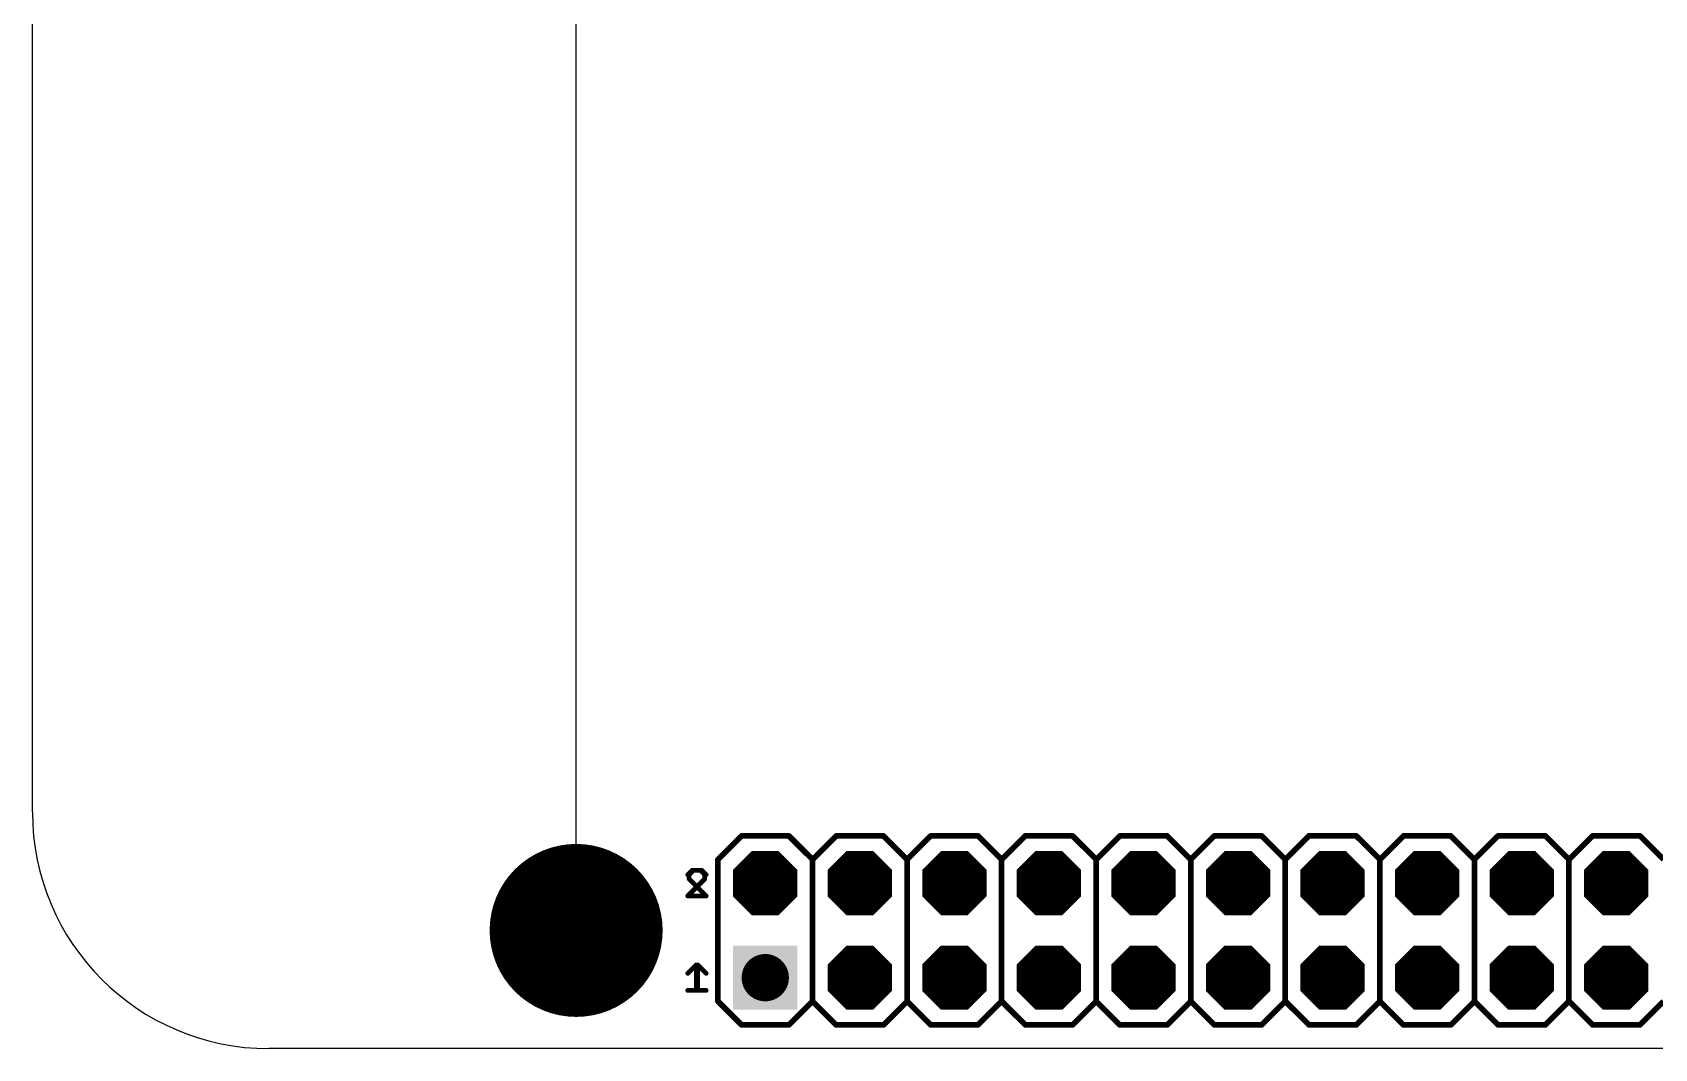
# Model space of a CAD drawing. Extents: x 0 to 86.4, y 0 to 54.6.
# Drawn here: x 0 to 43.57, y 0 to 27.3 of the extents above; entities that cross this region are included whole.
import ezdxf

# ---------------------------------------------------------------- set-up
doc = ezdxf.new("R2010")
doc.units = 0
for name, color, linetype in [('17', 110, 'CONTINUOUS'), ('19', 53, 'CONTINUOUS'), ('20', 31, 'CONTINUOUS'), ('21', 253, 'CONTINUOUS'), ('22', 53, 'CONTINUOUS'), ('23', 53, 'CONTINUOUS'), ('29', 253, 'CONTINUOUS'), ('30', 53, 'CONTINUOUS'), ('44', 253, 'CONTINUOUS'), ('51', 253, 'CONTINUOUS')]:
    doc.layers.add(name, color=color, linetype=linetype)

# ---------------------------------------------------------------- blocks, each defined once
blk = doc.blocks.new('ROUNDP')
at = {"const_width": 0.5}
blk.add_lwpolyline([(0, -0.25, 1), (0, 0.25, 1), (0, -0.25)], format="xyb", dxfattribs=at)
blk = doc.blocks.new('RECT')
blk.add_solid([(-0.5, -0.5), (0.5, -0.5), (-0.5, 0.5), (0.5, 0.5)])
blk = doc.blocks.new('SQUAREP')
blk.add_solid([(-0.5, -0.5), (0.5, -0.5), (-0.5, 0.5), (0.5, 0.5)])
blk = doc.blocks.new('OCTAGONP')
at = {"const_width": 0.5}
blk.add_lwpolyline([(-0.25, -0.1036), (-0.25, 0.1036), (-0.1036, 0.25), (0.1036, 0.25), (0.25, 0.1036), (0.25, -0.1036), (0.1036, -0.25), (-0.1036, -0.25), (-0.25, -0.1036), (-0.25, 0.1036)], dxfattribs=at)

msp = doc.modelspace()

# ---------------------------------------------------------------- linework, layer by layer
at = {"layer": '19'}
msp.add_line((14.605, 3.175), (14.605, 51.435), dxfattribs=at)
at = {"layer": '20'}
for p, q in [((0, 6.35), (0, 48.26)), ((73.66, 0), (6.35, 0))]:
    msp.add_line(p, q, dxfattribs=at)
msp.add_arc((6.35, 6.35), 6.35, 180, 270, dxfattribs=at)
at = {"layer": '21'}
for points, const_width in [([(18.415, 5.08), (19.05, 5.715)], 0.1524), ([(19.05, 5.715), (20.32, 5.715)], 0.1524), ([(20.32, 5.715), (20.955, 5.08)], 0.1524), ([(20.955, 5.08), (21.59, 5.715)], 0.1524), ([(21.59, 5.715), (22.86, 5.715)], 0.1524), ([(22.86, 5.715), (23.495, 5.08)], 0.1524), ([(23.495, 5.08), (24.13, 5.715)], 0.1524), ([(24.13, 5.715), (25.4, 5.715)], 0.1524), ([(25.4, 5.715), (26.035, 5.08)], 0.1524), ([(26.035, 5.08), (26.67, 5.715)], 0.1524), ([(26.67, 5.715), (27.94, 5.715)], 0.1524), ([(27.94, 5.715), (28.575, 5.08)], 0.1524), ([(28.575, 5.08), (29.21, 5.715)], 0.1524), ([(29.21, 5.715), (30.48, 5.715)], 0.1524), ([(30.48, 5.715), (31.115, 5.08)], 0.1524), ([(31.115, 5.08), (31.75, 5.715)], 0.1524), ([(31.75, 5.715), (33.02, 5.715)], 0.1524), ([(33.02, 5.715), (33.655, 5.08)], 0.1524), ([(33.655, 5.08), (34.29, 5.715)], 0.1524), ([(34.29, 5.715), (35.56, 5.715)], 0.1524), ([(35.56, 5.715), (36.195, 5.08)], 0.1524), ([(36.195, 5.08), (36.83, 5.715)], 0.1524), ([(36.83, 5.715), (38.1, 5.715)], 0.1524), ([(38.1, 5.715), (38.735, 5.08)], 0.1524), ([(38.735, 5.08), (39.37, 5.715)], 0.1524), ([(39.37, 5.715), (40.64, 5.715)], 0.1524), ([(40.64, 5.715), (41.275, 5.08)], 0.1524), ([(41.275, 5.08), (41.91, 5.715)], 0.1524), ([(41.91, 5.715), (43.18, 5.715)], 0.1524), ([(43.18, 5.715), (43.815, 5.08)], 0.1524), ([(17.7175, 4.7885), (17.6031, 4.6741)], 0.127), ([(17.9463, 4.7885), (17.7175, 4.7885)], 0.127), ([(18.0607, 4.6741), (17.9463, 4.7885)], 0.127), ([(18.415, 1.27), (18.415, 5.08)], 0.1524), ([(20.955, 5.08), (20.955, 1.27)], 0.1524), ([(23.495, 5.08), (23.495, 1.27)], 0.1524), ([(26.035, 5.08), (26.035, 1.27)], 0.1524), ([(28.575, 5.08), (28.575, 1.27)], 0.1524), ([(31.115, 5.08), (31.115, 1.27)], 0.1524), ([(33.655, 5.08), (33.655, 1.27)], 0.1524), ([(36.195, 5.08), (36.195, 1.27)], 0.1524), ([(38.735, 5.08), (38.735, 1.27)], 0.1524), ([(41.275, 5.08), (41.275, 1.27)], 0.1524), ([(17.6031, 4.1021), (18.0607, 4.5597)], 0.127), ([(18.0607, 4.5597), (18.0607, 4.6741)], 0.127), ([(18.0607, 4.1021), (17.6031, 4.1021)], 0.127), ([(17.6031, 2.0197), (17.8319, 2.2485)], 0.127), ([(17.8319, 2.2485), (17.8319, 1.5621)], 0.127), ([(17.6031, 1.5621), (18.0607, 1.5621)], 0.127), ([(18.415, 1.27), (19.05, 0.635)], 0.1524), ([(20.32, 0.635), (20.955, 1.27)], 0.1524), ([(20.955, 1.27), (21.59, 0.635)], 0.1524), ([(22.86, 0.635), (23.495, 1.27)], 0.1524), ([(23.495, 1.27), (24.13, 0.635)], 0.1524), ([(25.4, 0.635), (26.035, 1.27)], 0.1524), ([(26.035, 1.27), (26.67, 0.635)], 0.1524), ([(27.94, 0.635), (28.575, 1.27)], 0.1524), ([(28.575, 1.27), (29.21, 0.635)], 0.1524), ([(30.48, 0.635), (31.115, 1.27)], 0.1524), ([(31.115, 1.27), (31.75, 0.635)], 0.1524), ([(33.02, 0.635), (33.655, 1.27)], 0.1524), ([(33.655, 1.27), (34.29, 0.635)], 0.1524), ([(36.195, 1.27), (35.56, 0.635)], 0.1524), ([(36.195, 1.27), (36.83, 0.635)], 0.1524), ([(38.735, 1.27), (38.1, 0.635)], 0.1524), ([(38.735, 1.27), (39.37, 0.635)], 0.1524), ([(41.275, 1.27), (40.64, 0.635)], 0.1524), ([(41.275, 1.27), (41.91, 0.635)], 0.1524), ([(43.815, 1.27), (43.18, 0.635)], 0.1524), ([(19.05, 0.635), (20.32, 0.635)], 0.1524), ([(21.59, 0.635), (22.86, 0.635)], 0.1524), ([(24.13, 0.635), (25.4, 0.635)], 0.1524), ([(26.67, 0.635), (27.94, 0.635)], 0.1524), ([(29.21, 0.635), (30.48, 0.635)], 0.1524), ([(31.75, 0.635), (33.02, 0.635)], 0.1524), ([(35.56, 0.635), (34.29, 0.635)], 0.1524), ([(38.1, 0.635), (36.83, 0.635)], 0.1524), ([(40.64, 0.635), (39.37, 0.635)], 0.1524), ([(43.18, 0.635), (41.91, 0.635)], 0.1524)]:
    msp.add_lwpolyline(points, dxfattribs=dict(at, const_width=const_width))
for points, const_width in [([(19.05, 5.7531, 1), (19.05, 5.6769)], 0.0762), ([(19.0769, 5.6881, 1), (19.0231, 5.7419)], 0.0762), ([(20.3469, 5.7419, 1), (20.2931, 5.6881)], 0.0762), ([(20.32, 5.6769, 1), (20.32, 5.7531)], 0.0762), ([(21.59, 5.7531, 1), (21.59, 5.6769)], 0.0762), ([(21.6169, 5.6881, 1), (21.5631, 5.7419)], 0.0762), ([(22.8869, 5.7419, 1), (22.8331, 5.6881)], 0.0762), ([(22.86, 5.6769, 1), (22.86, 5.7531)], 0.0762), ([(24.13, 5.7531, 1), (24.13, 5.6769)], 0.0762), ([(24.1569, 5.6881, 1), (24.1031, 5.7419)], 0.0762), ([(25.4269, 5.7419, 1), (25.3731, 5.6881)], 0.0762), ([(25.4, 5.6769, 1), (25.4, 5.7531)], 0.0762), ([(26.67, 5.7531, 1), (26.67, 5.6769)], 0.0762), ([(26.6969, 5.6881, 1), (26.6431, 5.7419)], 0.0762), ([(27.9669, 5.7419, 1), (27.9131, 5.6881)], 0.0762), ([(27.94, 5.6769, 1), (27.94, 5.7531)], 0.0762), ([(29.21, 5.7531, 1), (29.21, 5.6769)], 0.0762), ([(29.2369, 5.6881, 1), (29.1831, 5.7419)], 0.0762), ([(30.5069, 5.7419, 1), (30.4531, 5.6881)], 0.0762), ([(30.48, 5.6769, 1), (30.48, 5.7531)], 0.0762), ([(31.75, 5.7531, 1), (31.75, 5.6769)], 0.0762), ([(31.7769, 5.6881, 1), (31.7231, 5.7419)], 0.0762), ([(33.0469, 5.7419, 1), (32.9931, 5.6881)], 0.0762), ([(33.02, 5.6769, 1), (33.02, 5.7531)], 0.0762), ([(34.29, 5.7531, 1), (34.29, 5.6769)], 0.0762), ([(34.3169, 5.6881, 1), (34.2631, 5.7419)], 0.0762), ([(35.5869, 5.7419, 1), (35.5331, 5.6881)], 0.0762), ([(35.56, 5.6769, 1), (35.56, 5.7531)], 0.0762), ([(36.83, 5.7531, 1), (36.83, 5.6769)], 0.0762), ([(36.8569, 5.6881, 1), (36.8031, 5.7419)], 0.0762), ([(38.1269, 5.7419, 1), (38.0731, 5.6881)], 0.0762), ([(38.1, 5.6769, 1), (38.1, 5.7531)], 0.0762), ([(39.37, 5.7531, 1), (39.37, 5.6769)], 0.0762), ([(39.3969, 5.6881, 1), (39.3431, 5.7419)], 0.0762), ([(40.6669, 5.7419, 1), (40.6131, 5.6881)], 0.0762), ([(40.64, 5.6769, 1), (40.64, 5.7531)], 0.0762), ([(41.91, 5.7531, 1), (41.91, 5.6769)], 0.0762), ([(41.9369, 5.6881, 1), (41.8831, 5.7419)], 0.0762), ([(43.2069, 5.7419, 1), (43.1531, 5.6881)], 0.0762), ([(43.18, 5.6769, 1), (43.18, 5.7531)], 0.0762), ([(17.7175, 4.8202, 1), (17.7175, 4.7567)], 0.0635), ([(17.7399, 4.766, 1), (17.695, 4.8109)], 0.0635), ([(17.9687, 4.8109, 1), (17.9238, 4.766)], 0.0635), ([(17.9463, 4.7567, 1), (17.9463, 4.8202)], 0.0635), ([(18.4531, 5.08, 1), (18.3769, 5.08)], 0.0762), ([(18.3881, 5.1069, 1), (18.4419, 5.0531)], 0.0762), ([(20.9931, 5.08, 1), (20.9169, 5.08)], 0.0762), ([(20.9281, 5.1069, 1), (20.9819, 5.0531)], 0.0762), ([(20.9281, 5.0531, 1), (20.9819, 5.1069)], 0.0762), ([(23.5331, 5.08, 1), (23.4569, 5.08)], 0.0762), ([(23.4681, 5.1069, 1), (23.5219, 5.0531)], 0.0762), ([(23.4681, 5.0531, 1), (23.5219, 5.1069)], 0.0762), ([(26.0731, 5.08, 1), (25.9969, 5.08)], 0.0762), ([(26.0081, 5.1069, 1), (26.0619, 5.0531)], 0.0762), ([(26.0081, 5.0531, 1), (26.0619, 5.1069)], 0.0762), ([(28.6131, 5.08, 1), (28.5369, 5.08)], 0.0762), ([(28.5481, 5.1069, 1), (28.6019, 5.0531)], 0.0762), ([(28.5481, 5.0531, 1), (28.6019, 5.1069)], 0.0762), ([(31.1531, 5.08, 1), (31.0769, 5.08)], 0.0762), ([(31.0881, 5.1069, 1), (31.1419, 5.0531)], 0.0762), ([(31.0881, 5.0531, 1), (31.1419, 5.1069)], 0.0762), ([(33.6931, 5.08, 1), (33.6169, 5.08)], 0.0762), ([(33.6281, 5.1069, 1), (33.6819, 5.0531)], 0.0762), ([(33.6281, 5.0531, 1), (33.6819, 5.1069)], 0.0762), ([(36.2331, 5.08, 1), (36.1569, 5.08)], 0.0762), ([(36.1681, 5.1069, 1), (36.2219, 5.0531)], 0.0762), ([(36.1681, 5.0531, 1), (36.2219, 5.1069)], 0.0762), ([(38.7731, 5.08, 1), (38.6969, 5.08)], 0.0762), ([(38.7081, 5.1069, 1), (38.7619, 5.0531)], 0.0762), ([(38.7081, 5.0531, 1), (38.7619, 5.1069)], 0.0762), ([(41.3131, 5.08, 1), (41.2369, 5.08)], 0.0762), ([(41.2481, 5.1069, 1), (41.3019, 5.0531)], 0.0762), ([(41.2481, 5.0531, 1), (41.3019, 5.1069)], 0.0762), ([(17.5806, 4.6965, 1), (17.6255, 4.6516)], 0.0635), ([(18.0924, 4.6741, 1), (18.0289, 4.6741)], 0.0635), ([(18.0289, 4.5597, 1), (18.0924, 4.5597)], 0.0635), ([(18.0382, 4.6516, 1), (18.0831, 4.6965)], 0.0635), ([(18.0831, 4.5372, 1), (18.0382, 4.5821)], 0.0635), ([(17.5806, 4.1246, 1), (17.6255, 4.0796)], 0.0635), ([(17.6031, 4.1338, 1), (17.6031, 4.0704)], 0.0635), ([(18.0607, 4.0704, 1), (18.0607, 4.1338)], 0.0635), ([(17.8636, 2.2485, 1), (17.8001, 2.2485)], 0.0635), ([(17.8543, 2.226, 1), (17.8094, 2.2709)], 0.0635), ([(17.5806, 2.0421, 1), (17.6255, 1.9972)], 0.0635), ([(17.6031, 1.5938, 1), (17.6031, 1.5304)], 0.0635), ([(17.8001, 1.5621, 1), (17.8636, 1.5621)], 0.0635), ([(18.0607, 1.5304, 1), (18.0607, 1.5938)], 0.0635), ([(18.3769, 1.27, 1), (18.4531, 1.27)], 0.0762), ([(18.4419, 1.2969, 1), (18.3881, 1.2431)], 0.0762), ([(20.9169, 1.27, 1), (20.9931, 1.27)], 0.0762), ([(20.9819, 1.2969, 1), (20.9281, 1.2431)], 0.0762), ([(20.9819, 1.2431, 1), (20.9281, 1.2969)], 0.0762), ([(23.4569, 1.27, 1), (23.5331, 1.27)], 0.0762), ([(23.5219, 1.2969, 1), (23.4681, 1.2431)], 0.0762), ([(23.5219, 1.2431, 1), (23.4681, 1.2969)], 0.0762), ([(25.9969, 1.27, 1), (26.0731, 1.27)], 0.0762), ([(26.0619, 1.2969, 1), (26.0081, 1.2431)], 0.0762), ([(26.0619, 1.2431, 1), (26.0081, 1.2969)], 0.0762), ([(28.5369, 1.27, 1), (28.6131, 1.27)], 0.0762), ([(28.6019, 1.2969, 1), (28.5481, 1.2431)], 0.0762), ([(28.6019, 1.2431, 1), (28.5481, 1.2969)], 0.0762), ([(31.0769, 1.27, 1), (31.1531, 1.27)], 0.0762), ([(31.1419, 1.2969, 1), (31.0881, 1.2431)], 0.0762), ([(31.1419, 1.2431, 1), (31.0881, 1.2969)], 0.0762), ([(33.6169, 1.27, 1), (33.6931, 1.27)], 0.0762), ([(33.6819, 1.2969, 1), (33.6281, 1.2431)], 0.0762), ([(33.6819, 1.2431, 1), (33.6281, 1.2969)], 0.0762), ([(36.1569, 1.27, 1), (36.2331, 1.27)], 0.0762), ([(36.2219, 1.2969, 1), (36.1681, 1.2431)], 0.0762), ([(36.2219, 1.2431, 1), (36.1681, 1.2969)], 0.0762), ([(38.6969, 1.27, 1), (38.7731, 1.27)], 0.0762), ([(38.7619, 1.2969, 1), (38.7081, 1.2431)], 0.0762), ([(38.7619, 1.2431, 1), (38.7081, 1.2969)], 0.0762), ([(41.2369, 1.27, 1), (41.3131, 1.27)], 0.0762), ([(41.3019, 1.2969, 1), (41.2481, 1.2431)], 0.0762), ([(41.3019, 1.2431, 1), (41.2481, 1.2969)], 0.0762), ([(19.05, 0.6731, 1), (19.05, 0.5969)], 0.0762), ([(19.0231, 0.6081, 1), (19.0769, 0.6619)], 0.0762), ([(20.2931, 0.6619, 1), (20.3469, 0.6081)], 0.0762), ([(20.32, 0.5969, 1), (20.32, 0.6731)], 0.0762), ([(21.59, 0.6731, 1), (21.59, 0.5969)], 0.0762), ([(21.5631, 0.6081, 1), (21.6169, 0.6619)], 0.0762), ([(22.8331, 0.6619, 1), (22.8869, 0.6081)], 0.0762), ([(22.86, 0.5969, 1), (22.86, 0.6731)], 0.0762), ([(24.13, 0.6731, 1), (24.13, 0.5969)], 0.0762), ([(24.1031, 0.6081, 1), (24.1569, 0.6619)], 0.0762), ([(25.3731, 0.6619, 1), (25.4269, 0.6081)], 0.0762), ([(25.4, 0.5969, 1), (25.4, 0.6731)], 0.0762), ([(26.67, 0.6731, 1), (26.67, 0.5969)], 0.0762), ([(26.6431, 0.6081, 1), (26.6969, 0.6619)], 0.0762), ([(27.9131, 0.6619, 1), (27.9669, 0.6081)], 0.0762), ([(27.94, 0.5969, 1), (27.94, 0.6731)], 0.0762), ([(29.21, 0.6731, 1), (29.21, 0.5969)], 0.0762), ([(29.1831, 0.6081, 1), (29.2369, 0.6619)], 0.0762), ([(30.4531, 0.6619, 1), (30.5069, 0.6081)], 0.0762), ([(30.48, 0.5969, 1), (30.48, 0.6731)], 0.0762), ([(31.75, 0.6731, 1), (31.75, 0.5969)], 0.0762), ([(31.7231, 0.6081, 1), (31.7769, 0.6619)], 0.0762), ([(32.9931, 0.6619, 1), (33.0469, 0.6081)], 0.0762), ([(33.02, 0.5969, 1), (33.02, 0.6731)], 0.0762), ([(34.29, 0.6731, 1), (34.29, 0.5969)], 0.0762), ([(34.2631, 0.6081, 1), (34.3169, 0.6619)], 0.0762), ([(35.5331, 0.6619, 1), (35.5869, 0.6081)], 0.0762), ([(35.56, 0.5969, 1), (35.56, 0.6731)], 0.0762), ([(36.83, 0.6731, 1), (36.83, 0.5969)], 0.0762), ([(36.8031, 0.6081, 1), (36.8569, 0.6619)], 0.0762), ([(38.0731, 0.6619, 1), (38.1269, 0.6081)], 0.0762), ([(38.1, 0.5969, 1), (38.1, 0.6731)], 0.0762), ([(39.37, 0.6731, 1), (39.37, 0.5969)], 0.0762), ([(39.3431, 0.6081, 1), (39.3969, 0.6619)], 0.0762), ([(40.6131, 0.6619, 1), (40.6669, 0.6081)], 0.0762), ([(40.64, 0.5969, 1), (40.64, 0.6731)], 0.0762), ([(41.91, 0.6731, 1), (41.91, 0.5969)], 0.0762), ([(41.8831, 0.6081, 1), (41.9369, 0.6619)], 0.0762), ([(43.1531, 0.6619, 1), (43.2069, 0.6081)], 0.0762), ([(43.18, 0.5969, 1), (43.18, 0.6731)], 0.0762)]:
    msp.add_lwpolyline(points, format="xyb", dxfattribs=dict(at, const_width=const_width))
at = {"layer": '22', "const_width": 0.127}
for points in [[(17.6399, 4.6741), (17.7543, 4.7885)], [(17.7543, 4.7885), (17.9831, 4.7885)], [(17.9831, 4.7885), (18.0975, 4.6741)], [(17.6399, 4.5597), (17.6399, 4.6741)], [(18.0975, 4.1021), (17.6399, 4.5597)], [(17.6399, 4.1021), (18.0975, 4.1021)], [(18.0975, 2.0197), (17.8687, 2.2485)], [(17.8687, 2.2485), (17.8687, 1.5621)], [(18.0975, 1.5621), (17.6399, 1.5621)]]:
    msp.add_lwpolyline(points, dxfattribs=at)
at = {"layer": '22', "const_width": 0.0635}
for points in [[(17.7543, 4.8202, 1), (17.7543, 4.7567)], [(17.7768, 4.766, 1), (17.7319, 4.8109)], [(18.0056, 4.8109, 1), (17.9607, 4.766)], [(17.9831, 4.7567, 1), (17.9831, 4.8202)], [(17.6717, 4.6741, 1), (17.6082, 4.6741)], [(17.6082, 4.5597, 1), (17.6717, 4.5597)], [(17.6175, 4.6965, 1), (17.6624, 4.6516)], [(17.6624, 4.5821, 1), (17.6175, 4.5372)], [(18.075, 4.6516, 1), (18.12, 4.6965)], [(17.6399, 4.1338, 1), (17.6399, 4.0704)], [(18.075, 4.0796, 1), (18.12, 4.1246)], [(18.0975, 4.0704, 1), (18.0975, 4.1338)], [(17.9005, 2.2485, 1), (17.837, 2.2485)], [(17.8912, 2.2709, 1), (17.8463, 2.226)], [(18.075, 1.9972, 1), (18.12, 2.0421)], [(17.6399, 1.5938, 1), (17.6399, 1.5304)], [(17.837, 1.5621, 1), (17.9005, 1.5621)], [(18.0975, 1.5304, 1), (18.0975, 1.5938)]]:
    msp.add_lwpolyline(points, format="xyb", dxfattribs=at)
at = {"layer": '23'}
msp.add_point((14.605, 3.175), dxfattribs=at)
at = {"layer": '44'}
for centre, radius in [((19.685, 4.445), 0.381), ((22.225, 4.445), 0.381), ((24.765, 4.445), 0.381), ((27.305, 4.445), 0.381), ((29.845, 4.445), 0.381), ((32.385, 4.445), 0.381), ((34.925, 4.445), 0.381), ((37.465, 4.445), 0.381), ((40.005, 4.445), 0.381), ((42.545, 4.445), 0.381), ((14.605, 3.175), 1.5875), ((19.685, 1.905), 0.381), ((22.225, 1.905), 0.381), ((24.765, 1.905), 0.381), ((27.305, 1.905), 0.381), ((29.845, 1.905), 0.381), ((32.385, 1.905), 0.381), ((34.925, 1.905), 0.381), ((37.465, 1.905), 0.381), ((40.005, 1.905), 0.381), ((42.545, 1.905), 0.381)]:
    msp.add_circle(centre, radius, dxfattribs=at)

# ---------------------------------------------------------------- block references
at = {"layer": '17'}
for name, p, xscale, yscale in [('ROUNDP', (14.605, 3.175), 4.445, 4.445), ('ROUNDP', (14.605, 3.175), 4.445, 4.445), ('ROUNDP', (14.605, 3.175), 3.81, 3.81), ('ROUNDP', (14.605, 3.175), 3.81, 3.81), ('ROUNDP', (14.605, 3.175), 3.81, 3.81), ('ROUNDP', (14.605, 3.175), 3.81, 3.81), ('OCTAGONP', (19.685, 4.445), 1.524, 1.524), ('OCTAGONP', (19.685, 4.445), 1.524, 1.524), ('ROUNDP', (19.685, 4.445), 1.27, 1.27), ('ROUNDP', (19.685, 4.445), 1.27, 1.27), ('ROUNDP', (19.685, 4.445), 1.27, 1.27), ('ROUNDP', (19.685, 4.445), 1.27, 1.27), ('OCTAGONP', (22.225, 4.445), 1.524, 1.524), ('OCTAGONP', (22.225, 4.445), 1.524, 1.524), ('ROUNDP', (22.225, 4.445), 1.27, 1.27), ('ROUNDP', (22.225, 4.445), 1.27, 1.27), ('ROUNDP', (22.225, 4.445), 1.27, 1.27), ('ROUNDP', (22.225, 4.445), 1.27, 1.27), ('OCTAGONP', (24.765, 4.445), 1.524, 1.524), ('OCTAGONP', (24.765, 4.445), 1.524, 1.524), ('ROUNDP', (24.765, 4.445), 1.27, 1.27), ('ROUNDP', (24.765, 4.445), 1.27, 1.27), ('ROUNDP', (24.765, 4.445), 1.27, 1.27), ('ROUNDP', (24.765, 4.445), 1.27, 1.27), ('OCTAGONP', (27.305, 4.445), 1.524, 1.524), ('OCTAGONP', (27.305, 4.445), 1.524, 1.524), ('ROUNDP', (27.305, 4.445), 1.27, 1.27), ('ROUNDP', (27.305, 4.445), 1.27, 1.27), ('ROUNDP', (27.305, 4.445), 1.27, 1.27), ('ROUNDP', (27.305, 4.445), 1.27, 1.27), ('OCTAGONP', (29.845, 4.445), 1.524, 1.524), ('OCTAGONP', (29.845, 4.445), 1.524, 1.524), ('ROUNDP', (29.845, 4.445), 1.27, 1.27), ('ROUNDP', (29.845, 4.445), 1.27, 1.27), ('ROUNDP', (29.845, 4.445), 1.27, 1.27), ('ROUNDP', (29.845, 4.445), 1.27, 1.27), ('OCTAGONP', (32.385, 4.445), 1.524, 1.524), ('OCTAGONP', (32.385, 4.445), 1.524, 1.524), ('ROUNDP', (32.385, 4.445), 1.27, 1.27), ('ROUNDP', (32.385, 4.445), 1.27, 1.27), ('ROUNDP', (32.385, 4.445), 1.27, 1.27), ('ROUNDP', (32.385, 4.445), 1.27, 1.27), ('OCTAGONP', (34.925, 4.445), 1.524, 1.524), ('OCTAGONP', (34.925, 4.445), 1.524, 1.524), ('ROUNDP', (34.925, 4.445), 1.27, 1.27), ('ROUNDP', (34.925, 4.445), 1.27, 1.27), ('ROUNDP', (34.925, 4.445), 1.27, 1.27), ('ROUNDP', (34.925, 4.445), 1.27, 1.27), ('OCTAGONP', (37.465, 4.445), 1.524, 1.524), ('OCTAGONP', (37.465, 4.445), 1.524, 1.524), ('ROUNDP', (37.465, 4.445), 1.27, 1.27), ('ROUNDP', (37.465, 4.445), 1.27, 1.27), ('ROUNDP', (37.465, 4.445), 1.27, 1.27), ('ROUNDP', (37.465, 4.445), 1.27, 1.27), ('OCTAGONP', (40.005, 4.445), 1.524, 1.524), ('OCTAGONP', (40.005, 4.445), 1.524, 1.524), ('ROUNDP', (40.005, 4.445), 1.27, 1.27), ('ROUNDP', (40.005, 4.445), 1.27, 1.27), ('ROUNDP', (40.005, 4.445), 1.27, 1.27), ('ROUNDP', (40.005, 4.445), 1.27, 1.27), ('OCTAGONP', (42.545, 4.445), 1.524, 1.524), ('OCTAGONP', (42.545, 4.445), 1.524, 1.524), ('ROUNDP', (42.545, 4.445), 1.27, 1.27), ('ROUNDP', (42.545, 4.445), 1.27, 1.27), ('ROUNDP', (42.545, 4.445), 1.27, 1.27), ('ROUNDP', (42.545, 4.445), 1.27, 1.27), ('SQUAREP', (19.685, 1.905), 1.524, 1.524), ('SQUAREP', (19.685, 1.905), 1.524, 1.524), ('OCTAGONP', (22.225, 1.905), 1.524, 1.524), ('OCTAGONP', (22.225, 1.905), 1.524, 1.524), ('OCTAGONP', (24.765, 1.905), 1.524, 1.524), ('OCTAGONP', (24.765, 1.905), 1.524, 1.524), ('OCTAGONP', (27.305, 1.905), 1.524, 1.524), ('OCTAGONP', (27.305, 1.905), 1.524, 1.524), ('OCTAGONP', (29.845, 1.905), 1.524, 1.524), ('OCTAGONP', (29.845, 1.905), 1.524, 1.524), ('OCTAGONP', (32.385, 1.905), 1.524, 1.524), ('OCTAGONP', (32.385, 1.905), 1.524, 1.524), ('OCTAGONP', (34.925, 1.905), 1.524, 1.524), ('OCTAGONP', (34.925, 1.905), 1.524, 1.524), ('OCTAGONP', (37.465, 1.905), 1.524, 1.524), ('OCTAGONP', (37.465, 1.905), 1.524, 1.524), ('OCTAGONP', (40.005, 1.905), 1.524, 1.524), ('OCTAGONP', (40.005, 1.905), 1.524, 1.524), ('OCTAGONP', (42.545, 1.905), 1.524, 1.524), ('OCTAGONP', (42.545, 1.905), 1.524, 1.524), ('ROUNDP', (19.685, 1.905), 1.27, 1.27), ('ROUNDP', (19.685, 1.905), 1.27, 1.27), ('ROUNDP', (19.685, 1.905), 1.27, 1.27), ('ROUNDP', (19.685, 1.905), 1.27, 1.27), ('ROUNDP', (22.225, 1.905), 1.27, 1.27), ('ROUNDP', (22.225, 1.905), 1.27, 1.27), ('ROUNDP', (22.225, 1.905), 1.27, 1.27), ('ROUNDP', (22.225, 1.905), 1.27, 1.27), ('ROUNDP', (24.765, 1.905), 1.27, 1.27), ('ROUNDP', (24.765, 1.905), 1.27, 1.27), ('ROUNDP', (24.765, 1.905), 1.27, 1.27), ('ROUNDP', (24.765, 1.905), 1.27, 1.27), ('ROUNDP', (27.305, 1.905), 1.27, 1.27), ('ROUNDP', (27.305, 1.905), 1.27, 1.27), ('ROUNDP', (27.305, 1.905), 1.27, 1.27), ('ROUNDP', (27.305, 1.905), 1.27, 1.27), ('ROUNDP', (29.845, 1.905), 1.27, 1.27), ('ROUNDP', (29.845, 1.905), 1.27, 1.27), ('ROUNDP', (29.845, 1.905), 1.27, 1.27), ('ROUNDP', (29.845, 1.905), 1.27, 1.27), ('ROUNDP', (32.385, 1.905), 1.27, 1.27), ('ROUNDP', (32.385, 1.905), 1.27, 1.27), ('ROUNDP', (32.385, 1.905), 1.27, 1.27), ('ROUNDP', (32.385, 1.905), 1.27, 1.27), ('ROUNDP', (34.925, 1.905), 1.27, 1.27), ('ROUNDP', (34.925, 1.905), 1.27, 1.27), ('ROUNDP', (34.925, 1.905), 1.27, 1.27), ('ROUNDP', (34.925, 1.905), 1.27, 1.27), ('ROUNDP', (37.465, 1.905), 1.27, 1.27), ('ROUNDP', (37.465, 1.905), 1.27, 1.27), ('ROUNDP', (37.465, 1.905), 1.27, 1.27), ('ROUNDP', (37.465, 1.905), 1.27, 1.27), ('ROUNDP', (40.005, 1.905), 1.27, 1.27), ('ROUNDP', (40.005, 1.905), 1.27, 1.27), ('ROUNDP', (40.005, 1.905), 1.27, 1.27), ('ROUNDP', (40.005, 1.905), 1.27, 1.27), ('ROUNDP', (42.545, 1.905), 1.27, 1.27), ('ROUNDP', (42.545, 1.905), 1.27, 1.27), ('ROUNDP', (42.545, 1.905), 1.27, 1.27), ('ROUNDP', (42.545, 1.905), 1.27, 1.27)]:
    msp.add_blockref(name, p, dxfattribs=dict(at, xscale=xscale, yscale=yscale))
at = {"layer": '29'}
for name, p, xscale, yscale in [('ROUNDP', (14.605, 3.175), 4.6482, 4.6482), ('OCTAGONP', (19.685, 4.445), 1.7272, 1.7272), ('OCTAGONP', (22.225, 4.445), 1.7272, 1.7272), ('OCTAGONP', (24.765, 4.445), 1.7272, 1.7272), ('OCTAGONP', (27.305, 4.445), 1.7272, 1.7272), ('OCTAGONP', (29.845, 4.445), 1.7272, 1.7272), ('OCTAGONP', (32.385, 4.445), 1.7272, 1.7272), ('OCTAGONP', (34.925, 4.445), 1.7272, 1.7272), ('OCTAGONP', (37.465, 4.445), 1.7272, 1.7272), ('OCTAGONP', (40.005, 4.445), 1.7272, 1.7272), ('OCTAGONP', (42.545, 4.445), 1.7272, 1.7272), ('SQUAREP', (19.685, 1.905), 1.7272, 1.7272), ('OCTAGONP', (22.225, 1.905), 1.7272, 1.7272), ('OCTAGONP', (24.765, 1.905), 1.7272, 1.7272), ('OCTAGONP', (27.305, 1.905), 1.7272, 1.7272), ('OCTAGONP', (29.845, 1.905), 1.7272, 1.7272), ('OCTAGONP', (32.385, 1.905), 1.7272, 1.7272), ('OCTAGONP', (34.925, 1.905), 1.7272, 1.7272), ('OCTAGONP', (37.465, 1.905), 1.7272, 1.7272), ('OCTAGONP', (40.005, 1.905), 1.7272, 1.7272), ('OCTAGONP', (42.545, 1.905), 1.7272, 1.7272)]:
    msp.add_blockref(name, p, dxfattribs=dict(at, xscale=xscale, yscale=yscale))
at = {"layer": '30'}
for name, p, xscale, yscale in [('ROUNDP', (14.605, 3.175), 4.6482, 4.6482), ('OCTAGONP', (19.685, 4.445), 1.7272, 1.7272), ('OCTAGONP', (22.225, 4.445), 1.7272, 1.7272), ('OCTAGONP', (24.765, 4.445), 1.7272, 1.7272), ('OCTAGONP', (27.305, 4.445), 1.7272, 1.7272), ('OCTAGONP', (29.845, 4.445), 1.7272, 1.7272), ('OCTAGONP', (32.385, 4.445), 1.7272, 1.7272), ('OCTAGONP', (34.925, 4.445), 1.7272, 1.7272), ('OCTAGONP', (37.465, 4.445), 1.7272, 1.7272), ('OCTAGONP', (40.005, 4.445), 1.7272, 1.7272), ('OCTAGONP', (42.545, 4.445), 1.7272, 1.7272), ('SQUAREP', (19.685, 1.905), 1.7272, 1.7272), ('OCTAGONP', (22.225, 1.905), 1.7272, 1.7272), ('OCTAGONP', (24.765, 1.905), 1.7272, 1.7272), ('OCTAGONP', (27.305, 1.905), 1.7272, 1.7272), ('OCTAGONP', (29.845, 1.905), 1.7272, 1.7272), ('OCTAGONP', (32.385, 1.905), 1.7272, 1.7272), ('OCTAGONP', (34.925, 1.905), 1.7272, 1.7272), ('OCTAGONP', (37.465, 1.905), 1.7272, 1.7272), ('OCTAGONP', (40.005, 1.905), 1.7272, 1.7272), ('OCTAGONP', (42.545, 1.905), 1.7272, 1.7272)]:
    msp.add_blockref(name, p, dxfattribs=dict(at, xscale=xscale, yscale=yscale))
at = {"layer": '51', "xscale": 0.508, "yscale": 0.508}
for p in [(19.685, 4.445), (22.225, 4.445), (24.765, 4.445), (27.305, 4.445), (29.845, 4.445), (32.385, 4.445), (34.925, 4.445), (37.465, 4.445), (40.005, 4.445), (42.545, 4.445), (19.685, 1.905), (22.225, 1.905), (24.765, 1.905), (27.305, 1.905), (29.845, 1.905), (32.385, 1.905), (34.925, 1.905), (37.465, 1.905), (40.005, 1.905), (42.545, 1.905)]:
    msp.add_blockref('RECT', p, dxfattribs=at)

doc.saveas('drawing.dxf')
